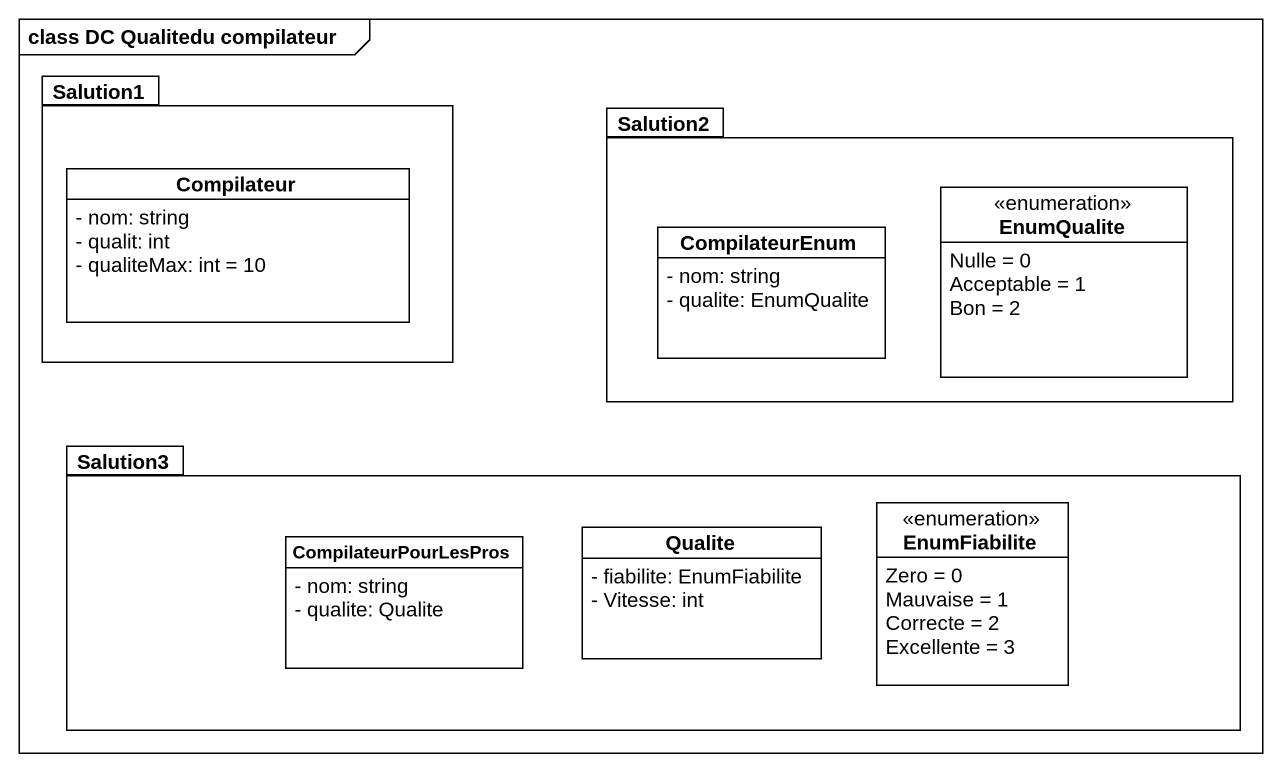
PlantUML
@startuml
mainframe class DC Qualitedu compilateur
hide circle
hide empty members
skinparam classAttributeIconSize 0
package Salution1 {
  class Compilateur {
    - nom: string
    - qualit: int
    - qualiteMax: int = 10
  }
}
package Salution2 {
  class CompilateurEnum {
    - nom: string
    - qualite: EnumQualite
  }
  enum EnumQualite {
    Nulle = 0
    Acceptable = 1
    Bon = 2
  }
}
package Salution3 {
  enum EnumFiabilite {
    Zero = 0
    Mauvaise = 1
    Correcte = 2
    Excellente = 3
  }
  class CompilateurPourLesPros {
    - nom: string
    - qualite: Qualite
  }
  class Qualite {
    - fiabilite: EnumFiabilite
    - Vitesse: int
  }
}
@enduml
